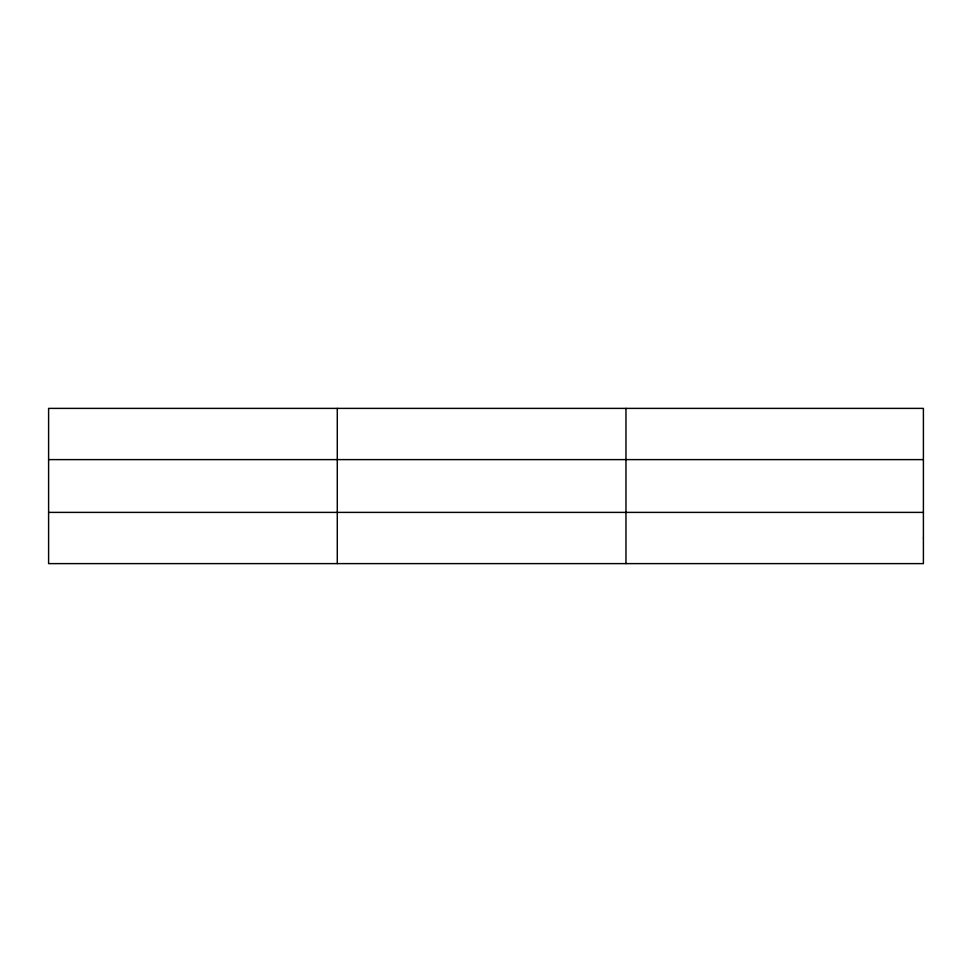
<?xml version="1.0" encoding="UTF-8"?>
<svg xmlns="http://www.w3.org/2000/svg" width="972" height="972" viewBox="0 0 972 972"><rect width="100%" height="100%" fill="white"/><g stroke="black" fill="none" stroke-linecap="round" stroke-linejoin="round"><path stroke-width="1.46" d="M337.284 408.386L337.284 563.614M625.968 408.386L625.968 563.614M48.6 459.61L923.4 459.61M48.6 512.39L923.4 512.39M923.4 538.002L923.4 563.614L48.6 563.614L48.6 408.386L923.4 408.386L923.4 538.002"/></g></svg>
